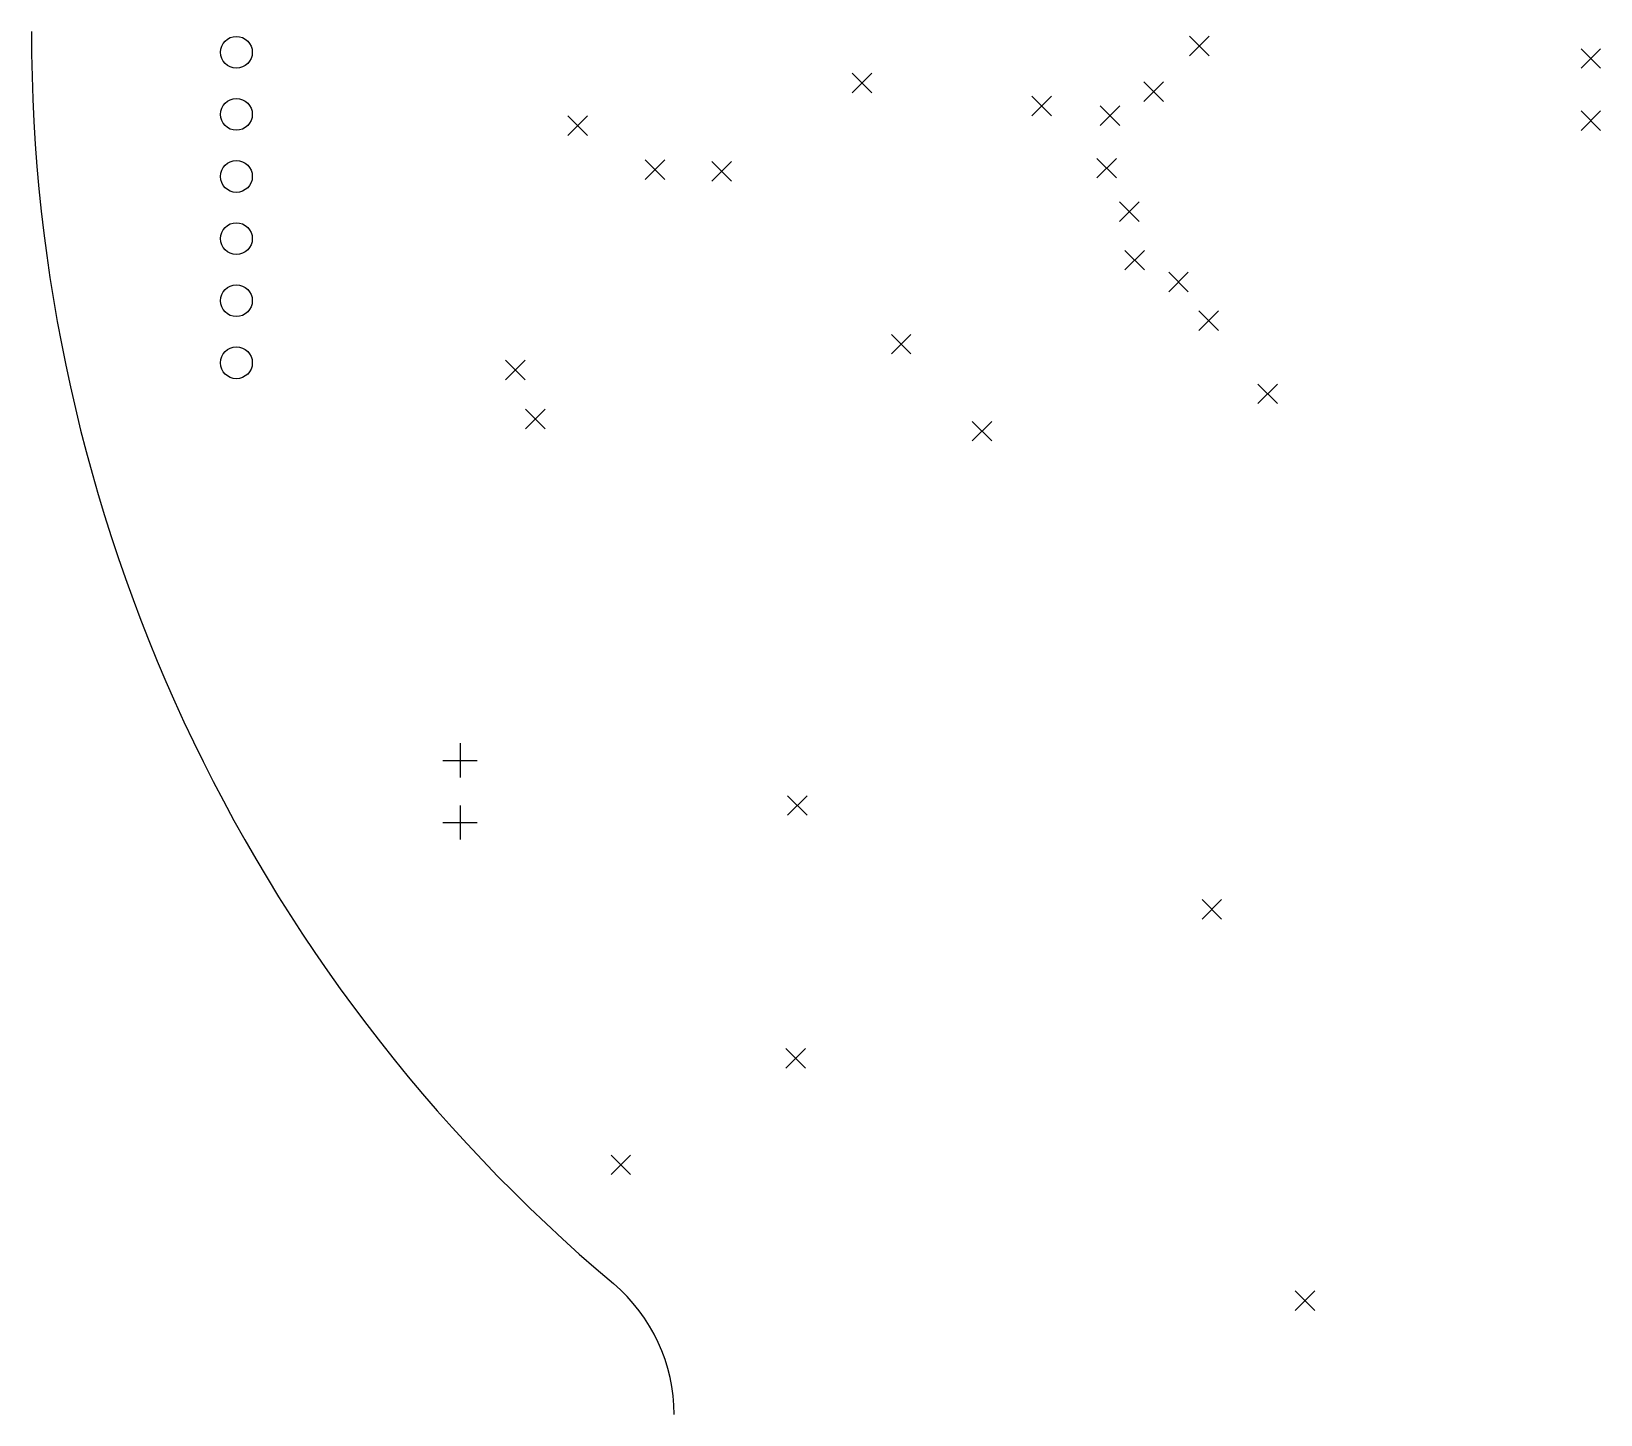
# Model space of a CAD drawing. Extents: x 113.9 to 184, y -131.6 to -37.6.
# Drawn here: x 115.95 to 148.03, y -99.36 to -71.07 of the extents above; entities that cross this region are included whole.
import ezdxf

# ---------------------------------------------------------------- set-up
doc = ezdxf.new("R2010")
doc.units = 0
doc.layers.add('BLACK', color=7, linetype='CONTINUOUS')

msp = doc.modelspace()

# ---------------------------------------------------------------- linework, layer by layer
at = {"layer": 'BLACK', "linetype": 'CONTINUOUS'}
for p, q in [((139.627, -71.174), (140.027, -71.574)), ((140.027, -71.174), (139.627, -71.574)), ((147.628, -71.428), (148.028, -71.828)), ((148.028, -71.428), (147.628, -71.828)), ((132.730331, -71.930331), (133.130331, -72.330331)), ((133.130331, -71.930331), (132.730331, -72.330331)), ((138.69244, -72.10825), (139.09244, -72.50825)), ((139.09244, -72.10825), (138.69244, -72.50825)), ((136.4, -72.4), (136.8, -72.8)), ((136.8, -72.4), (136.4, -72.8)), ((126.915, -72.8), (127.315, -73.2)), ((127.315, -72.8), (126.915, -73.2)), ((137.8, -72.6), (138.2, -73)), ((138.2, -72.6), (137.8, -73)), ((147.628, -72.698), (148.028, -73.098)), ((148.028, -72.698), (147.628, -73.098)), ((128.5, -73.7), (128.9, -74.1)), ((128.9, -73.7), (128.5, -74.1)), ((129.8625, -73.7375), (130.2625, -74.1375)), ((130.2625, -73.7375), (129.8625, -74.1375)), ((137.733323, -73.672045), (138.133323, -74.072045)), ((138.133323, -73.672045), (137.733323, -74.072045)), ((138.195442, -74.558865), (138.595442, -74.958865)), ((138.595442, -74.558865), (138.195442, -74.958865)), ((138.305571, -75.552785), (138.705571, -75.952785)), ((138.705571, -75.552785), (138.305571, -75.952785)), ((139.2, -76), (139.6, -76.4)), ((139.6, -76), (139.2, -76.4)), ((139.814091, -76.790458), (140.214091, -77.190458)), ((140.214091, -76.790458), (139.814091, -77.190458)), ((133.531, -77.27), (133.931, -77.67)), ((133.931, -77.27), (133.531, -77.67)), ((125.645, -77.8), (126.045, -78.2)), ((126.045, -77.8), (125.645, -78.2)), ((141.024, -78.286), (141.424, -78.686)), ((141.424, -78.286), (141.024, -78.686)), ((126.05, -78.8), (126.45, -79.2)), ((126.45, -78.8), (126.05, -79.2)), ((135.182, -79.048), (135.582, -79.448)), ((135.582, -79.048), (135.182, -79.448)), ((124.714, -85.629), (124.714, -86.329)), ((124.364, -85.979), (125.064, -85.979)), ((124.714, -86.899), (124.714, -87.599)), ((131.405686, -86.702231), (131.805686, -87.102231)), ((131.805686, -86.702231), (131.405686, -87.102231)), ((124.364, -87.249), (125.064, -87.249)), ((139.881, -88.827), (140.281, -89.227)), ((140.281, -88.827), (139.881, -89.227)), ((131.372, -91.872), (131.772, -92.272)), ((131.772, -91.872), (131.372, -92.272)), ((127.8, -94.05), (128.2, -94.45)), ((128.2, -94.05), (127.8, -94.45)), ((141.786, -96.828), (142.186, -97.228)), ((142.186, -96.828), (141.786, -97.228))]:
    msp.add_line(p, q, dxfattribs=at)
at = {"layer": 'BLACK'}
for centre in [(120.142, -71.501), (120.142, -72.771), (120.142, -74.041), (120.142, -75.311), (120.142, -76.581), (120.142, -77.851)]:
    msp.add_circle(centre, 0.325, dxfattribs=at)
for centre, radius, start, end in [((149.4505, -71.0743), 33.499996, -180.0000068, -130.1553645), ((125.5847, -99.3551), 3.505141, -0.0244701, 49.7895192)]:
    msp.add_arc(centre, radius, start, end, dxfattribs=at)

doc.saveas('drawing.dxf')
